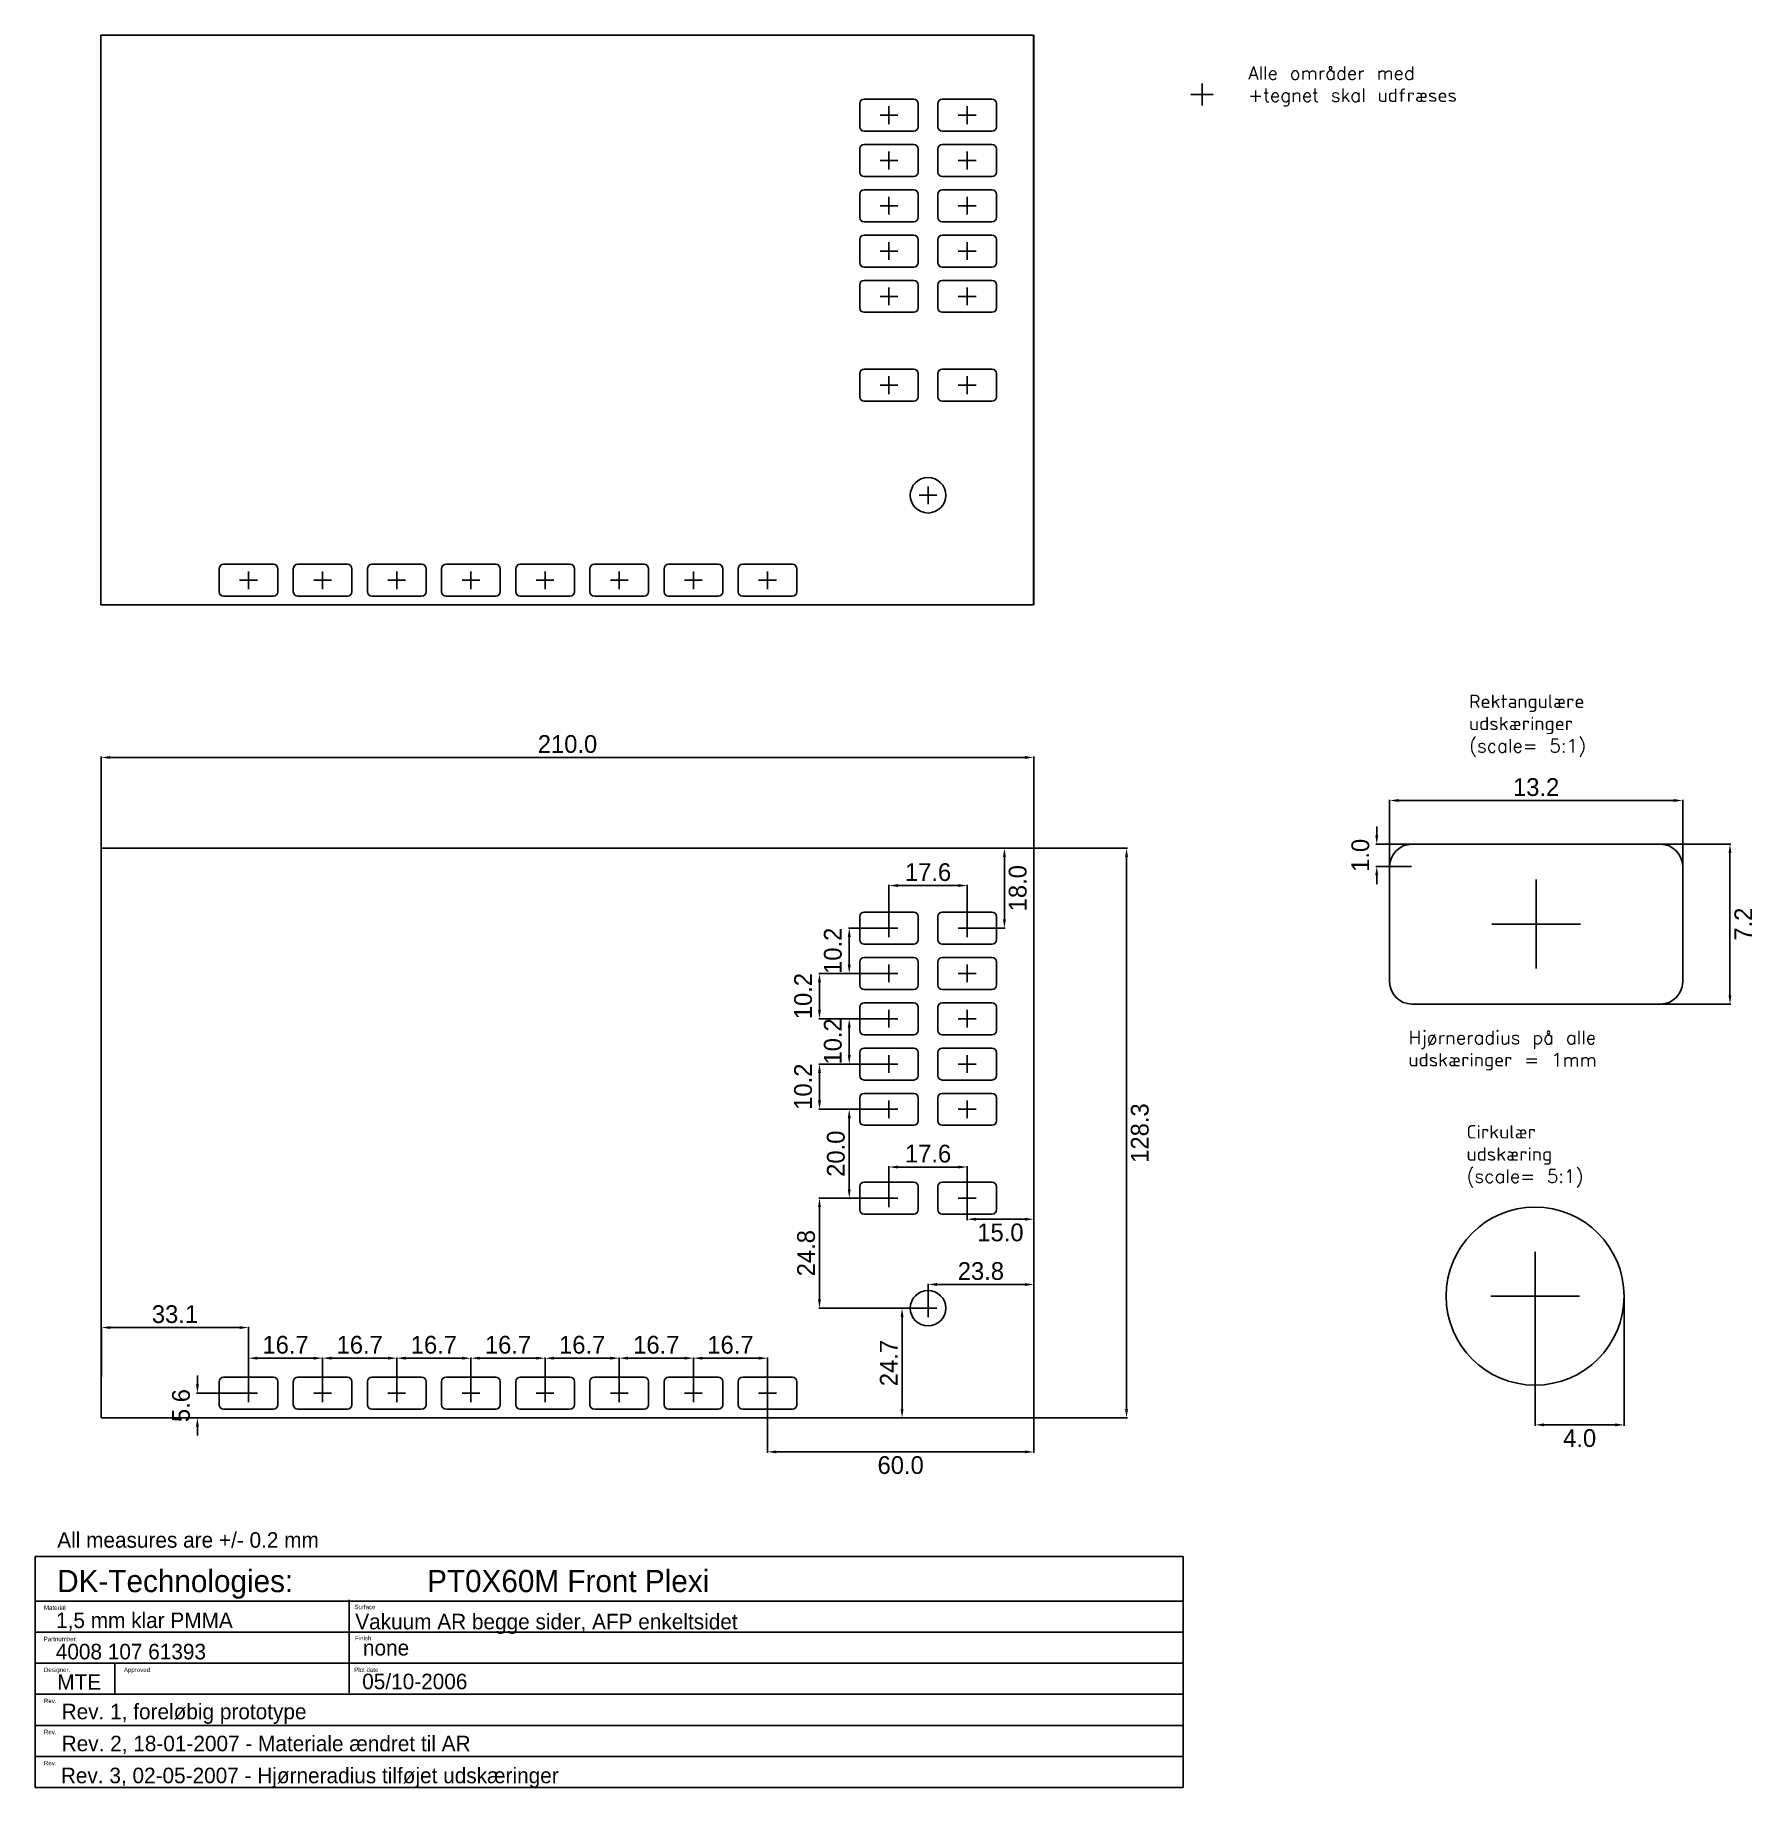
# Model space of a CAD drawing. Header units: millimetres. Extents: x 35 to 422, y -42 to 352.
import ezdxf

# ---------------------------------------------------------------- set-up
doc = ezdxf.new("R2010")
doc.units = ezdxf.units.MM
doc.header["$MEASUREMENT"] = 0
doc.layers.add('ramme', color=4, linetype='Continuous')
doc.layers.add('ramme_head', color=2, linetype='Continuous')
doc.styles.add('DK-Audio', font='ARIAL.TTF')
doc.dimstyles.new('DK-audio', dxfattribs={"dimtxt": 4, "dimasz": 2, "dimexe": 0.18, "dimexo": 0.0625, "dimgap": 1, "dimtad": 2, "dimdec": 1, "dimzin": 0, "dimdsep": 46, "dimtxsty": 'Standard', "dimcen": 5, "dimadec": 1, "dimazin": 0, "dimtfac": 1, "dimtdec": 1, "dimtofl": 0, "dimtmove": 2, "dimatfit": 3, "dimfxl": 0, "dimtolj": 1, "dimtzin": 0, "dimarcsym": 0})

# ---------------------------------------------------------------- blocks, each defined once
blk = doc.blocks.new('*D30')
at = {"layer": 'DEFPOINTS', "color": 0, "ltscale": 0.1}
for p in [(260, 169.35), (280.9, 169.35), (260, 41.05)]:
    blk.add_point(p, dxfattribs=at)
at = {"layer": 'ramme', "color": 0, "lineweight": -2, "ltscale": 0.1}
for p, q in [((260.06, 169.35), (281.08, 169.35)), ((280.9, 43.05), (280.9, 167.35)), ((260.06, 41.05), (281.08, 41.05))]:
    blk.add_line(p, q, dxfattribs=at)
at = {"layer": 'ramme', "color": 0, "ltscale": 0.1}
for points in [[(280.57, 167.35), (281.23, 167.35), (280.9, 169.35)], [(280.57, 43.05), (281.23, 43.05), (280.9, 41.05)]]:
    blk.add_solid(points, dxfattribs=at)
at = {"layer": 'ramme', "color": 0, "ltscale": 0.1, "insert": (283.9, 105.2), "char_height": 4, "attachment_point": 5, "rotation": 90}
blk.add_mtext('\\A1;128.3', dxfattribs=at)
blk = doc.blocks.new('*D31')
at = {"layer": 'DEFPOINTS', "color": 0, "ltscale": 0.1}
for p in [(50, 189.8), (50, 169.35), (260, 169.35)]:
    blk.add_point(p, dxfattribs=at)
at = {"layer": 'ramme', "color": 0, "lineweight": -2, "ltscale": 0.1}
for p, q in [((50, 169.41), (50, 189.98)), ((258, 189.8), (52, 189.8)), ((260, 169.41), (260, 189.98))]:
    blk.add_line(p, q, dxfattribs=at)
at = {"layer": 'ramme', "color": 0, "ltscale": 0.1}
for points in [[(52, 190.13), (52, 189.47), (50, 189.8)], [(258, 190.13), (258, 189.47), (260, 189.8)]]:
    blk.add_solid(points, dxfattribs=at)
at = {"layer": 'ramme', "color": 0, "ltscale": 0.1, "insert": (155, 192.8), "char_height": 4, "attachment_point": 5}
blk.add_mtext('\\A1;210.0', dxfattribs=at)
blk = doc.blocks.new('*D32')
at = {"layer": 'DEFPOINTS', "color": 0, "ltscale": 0.1}
for p in [(245, 160.95), (227.4, 151.35), (245, 151.35)]:
    blk.add_point(p, dxfattribs=at)
at = {"layer": 'ramme', "color": 0, "lineweight": -2, "ltscale": 0.1}
for p, q in [((227.4, 151.41), (227.4, 161.13)), ((229.4, 160.95), (243, 160.95)), ((245, 151.41), (245, 161.13))]:
    blk.add_line(p, q, dxfattribs=at)
at = {"layer": 'ramme', "color": 0, "ltscale": 0.1}
for points in [[(229.4, 161.28), (229.4, 160.62), (227.4, 160.95)], [(243, 161.28), (243, 160.62), (245, 160.95)]]:
    blk.add_solid(points, dxfattribs=at)
at = {"layer": 'ramme', "color": 0, "ltscale": 0.1, "insert": (236.2, 163.95), "char_height": 4, "attachment_point": 5}
blk.add_mtext('\\A1;17.6', dxfattribs=at)
blk = doc.blocks.new('*D33')
at = {"layer": 'DEFPOINTS', "color": 0, "ltscale": 0.1}
for p in [(260, 71.1), (236.2, 65.75), (260, 65.75)]:
    blk.add_point(p, dxfattribs=at)
at = {"layer": 'ramme', "color": 0, "lineweight": -2, "ltscale": 0.1}
for p, q in [((236.2, 65.81), (236.2, 71.28)), ((238.2, 71.1), (258, 71.1)), ((260, 65.81), (260, 71.28))]:
    blk.add_line(p, q, dxfattribs=at)
at = {"layer": 'ramme', "color": 0, "ltscale": 0.1}
for points in [[(238.2, 71.43), (238.2, 70.77), (236.2, 71.1)], [(258, 71.43), (258, 70.77), (260, 71.1)]]:
    blk.add_solid(points, dxfattribs=at)
at = {"layer": 'ramme', "color": 0, "ltscale": 0.1, "insert": (248.1, 74.1), "char_height": 4, "attachment_point": 5}
blk.add_mtext('\\A1;23.8', dxfattribs=at)
blk = doc.blocks.new('*D34')
at = {"layer": 'DEFPOINTS', "color": 0, "ltscale": 0.1}
for p in [(236.2, 65.75), (230.35, 41.05), (236.2, 41.05)]:
    blk.add_point(p, dxfattribs=at)
at = {"layer": 'ramme', "color": 0, "lineweight": -2, "ltscale": 0.1}
for p, q in [((236.14, 65.75), (230.17, 65.75)), ((230.35, 63.75), (230.35, 43.05)), ((236.14, 41.05), (230.17, 41.05))]:
    blk.add_line(p, q, dxfattribs=at)
at = {"layer": 'ramme', "color": 0, "ltscale": 0.1}
for points in [[(230.02, 63.75), (230.68, 63.75), (230.35, 65.75)], [(230.02, 43.05), (230.68, 43.05), (230.35, 41.05)]]:
    blk.add_solid(points, dxfattribs=at)
at = {"layer": 'ramme', "color": 0, "ltscale": 0.1, "insert": (227.35, 53.4), "char_height": 4, "attachment_point": 5, "rotation": 90}
blk.add_mtext('\\A1;24.7', dxfattribs=at)
blk = doc.blocks.new('*D35')
at = {"layer": 'DEFPOINTS', "color": 0, "ltscale": 0.1}
for p in [(245, 97.55), (227.4, 90.55), (245, 90.55)]:
    blk.add_point(p, dxfattribs=at)
at = {"layer": 'ramme', "color": 0, "lineweight": -2, "ltscale": 0.1}
for p, q in [((227.4, 90.61), (227.4, 97.73)), ((229.4, 97.55), (243, 97.55)), ((245, 90.61), (245, 97.73))]:
    blk.add_line(p, q, dxfattribs=at)
at = {"layer": 'ramme', "color": 0, "ltscale": 0.1}
for points in [[(229.4, 97.88), (229.4, 97.22), (227.4, 97.55)], [(243, 97.88), (243, 97.22), (245, 97.55)]]:
    blk.add_solid(points, dxfattribs=at)
at = {"layer": 'ramme', "color": 0, "ltscale": 0.1, "insert": (236.2, 100.55), "char_height": 4, "attachment_point": 5}
blk.add_mtext('\\A1;17.6', dxfattribs=at)
blk = doc.blocks.new('*D36')
at = {"layer": 'DEFPOINTS', "color": 0, "ltscale": 0.1}
for p in [(99.85, 54.5), (83.15, 46.6), (99.85, 46.6)]:
    blk.add_point(p, dxfattribs=at)
at = {"layer": 'ramme', "color": 0, "lineweight": -2, "ltscale": 0.1}
for p, q in [((83.15, 46.66), (83.15, 54.68)), ((85.15, 54.5), (97.85, 54.5)), ((99.85, 46.66), (99.85, 54.68))]:
    blk.add_line(p, q, dxfattribs=at)
at = {"layer": 'ramme', "color": 0, "ltscale": 0.1}
for points in [[(85.15, 54.83), (85.15, 54.17), (83.15, 54.5)], [(97.85, 54.83), (97.85, 54.17), (99.85, 54.5)]]:
    blk.add_solid(points, dxfattribs=at)
at = {"layer": 'ramme', "color": 0, "ltscale": 0.1, "insert": (91.5, 57.5), "char_height": 4, "attachment_point": 5}
blk.add_mtext('\\A1;16.7', dxfattribs=at)
blk = doc.blocks.new('*D37')
at = {"layer": 'DEFPOINTS', "color": 0, "ltscale": 0.1}
for p in [(116.55, 54.5), (99.85, 46.6), (116.55, 46.6)]:
    blk.add_point(p, dxfattribs=at)
at = {"layer": 'ramme', "color": 0, "lineweight": -2, "ltscale": 0.1}
for p, q in [((99.85, 46.66), (99.85, 54.68)), ((101.85, 54.5), (114.55, 54.5)), ((116.55, 46.66), (116.55, 54.68))]:
    blk.add_line(p, q, dxfattribs=at)
at = {"layer": 'ramme', "color": 0, "ltscale": 0.1}
for points in [[(101.85, 54.83), (101.85, 54.17), (99.85, 54.5)], [(114.55, 54.83), (114.55, 54.17), (116.55, 54.5)]]:
    blk.add_solid(points, dxfattribs=at)
at = {"layer": 'ramme', "color": 0, "ltscale": 0.1, "insert": (108.2, 57.5), "char_height": 4, "attachment_point": 5}
blk.add_mtext('\\A1;16.7', dxfattribs=at)
blk = doc.blocks.new('*D38')
at = {"layer": 'DEFPOINTS', "color": 0, "ltscale": 0.1}
for p in [(133.25, 54.5), (116.55, 46.6), (133.25, 46.6)]:
    blk.add_point(p, dxfattribs=at)
at = {"layer": 'ramme', "color": 0, "lineweight": -2, "ltscale": 0.1}
for p, q in [((116.55, 46.66), (116.55, 54.68)), ((118.55, 54.5), (131.25, 54.5)), ((133.25, 46.66), (133.25, 54.68))]:
    blk.add_line(p, q, dxfattribs=at)
at = {"layer": 'ramme', "color": 0, "ltscale": 0.1}
for points in [[(118.55, 54.83), (118.55, 54.17), (116.55, 54.5)], [(131.25, 54.83), (131.25, 54.17), (133.25, 54.5)]]:
    blk.add_solid(points, dxfattribs=at)
at = {"layer": 'ramme', "color": 0, "ltscale": 0.1, "insert": (124.9, 57.5), "char_height": 4, "attachment_point": 5}
blk.add_mtext('\\A1;16.7', dxfattribs=at)
blk = doc.blocks.new('*D39')
at = {"layer": 'DEFPOINTS', "color": 0, "ltscale": 0.1}
for p in [(149.95, 54.5), (133.25, 46.6), (149.95, 46.6)]:
    blk.add_point(p, dxfattribs=at)
at = {"layer": 'ramme', "color": 0, "lineweight": -2, "ltscale": 0.1}
for p, q in [((133.25, 46.66), (133.25, 54.68)), ((135.25, 54.5), (147.95, 54.5)), ((149.95, 46.66), (149.95, 54.68))]:
    blk.add_line(p, q, dxfattribs=at)
at = {"layer": 'ramme', "color": 0, "ltscale": 0.1}
for points in [[(135.25, 54.83), (135.25, 54.17), (133.25, 54.5)], [(147.95, 54.83), (147.95, 54.17), (149.95, 54.5)]]:
    blk.add_solid(points, dxfattribs=at)
at = {"layer": 'ramme', "color": 0, "ltscale": 0.1, "insert": (141.6, 57.5), "char_height": 4, "attachment_point": 5}
blk.add_mtext('\\A1;16.7', dxfattribs=at)
blk = doc.blocks.new('*D40')
at = {"layer": 'DEFPOINTS', "color": 0, "ltscale": 0.1}
for p in [(166.65, 54.5), (149.95, 46.6), (166.65, 46.6)]:
    blk.add_point(p, dxfattribs=at)
at = {"layer": 'ramme', "color": 0, "lineweight": -2, "ltscale": 0.1}
for p, q in [((149.95, 46.66), (149.95, 54.68)), ((151.95, 54.5), (164.65, 54.5)), ((166.65, 46.66), (166.65, 54.68))]:
    blk.add_line(p, q, dxfattribs=at)
at = {"layer": 'ramme', "color": 0, "ltscale": 0.1}
for points in [[(151.95, 54.83), (151.95, 54.17), (149.95, 54.5)], [(164.65, 54.83), (164.65, 54.17), (166.65, 54.5)]]:
    blk.add_solid(points, dxfattribs=at)
at = {"layer": 'ramme', "color": 0, "ltscale": 0.1, "insert": (158.3, 57.5), "char_height": 4, "attachment_point": 5}
blk.add_mtext('\\A1;16.7', dxfattribs=at)
blk = doc.blocks.new('*D41')
at = {"layer": 'DEFPOINTS', "color": 0, "ltscale": 0.1}
for p in [(183.35, 54.5), (166.65, 46.6), (183.35, 46.6)]:
    blk.add_point(p, dxfattribs=at)
at = {"layer": 'ramme', "color": 0, "lineweight": -2, "ltscale": 0.1}
for p, q in [((166.65, 46.66), (166.65, 54.68)), ((168.65, 54.5), (181.35, 54.5)), ((183.35, 46.66), (183.35, 54.68))]:
    blk.add_line(p, q, dxfattribs=at)
at = {"layer": 'ramme', "color": 0, "ltscale": 0.1}
for points in [[(168.65, 54.83), (168.65, 54.17), (166.65, 54.5)], [(181.35, 54.83), (181.35, 54.17), (183.35, 54.5)]]:
    blk.add_solid(points, dxfattribs=at)
at = {"layer": 'ramme', "color": 0, "ltscale": 0.1, "insert": (175, 57.5), "char_height": 4, "attachment_point": 5}
blk.add_mtext('\\A1;16.7', dxfattribs=at)
blk = doc.blocks.new('*D42')
at = {"layer": 'DEFPOINTS', "color": 0, "ltscale": 0.1}
for p in [(200.05, 54.5), (183.35, 46.6), (200.05, 46.6)]:
    blk.add_point(p, dxfattribs=at)
at = {"layer": 'ramme', "color": 0, "lineweight": -2, "ltscale": 0.1}
for p, q in [((183.35, 46.66), (183.35, 54.68)), ((185.35, 54.5), (198.05, 54.5)), ((200.05, 46.66), (200.05, 54.68))]:
    blk.add_line(p, q, dxfattribs=at)
at = {"layer": 'ramme', "color": 0, "ltscale": 0.1}
for points in [[(185.35, 54.83), (185.35, 54.17), (183.35, 54.5)], [(198.05, 54.83), (198.05, 54.17), (200.05, 54.5)]]:
    blk.add_solid(points, dxfattribs=at)
at = {"layer": 'ramme', "color": 0, "ltscale": 0.1, "insert": (191.7, 57.5), "char_height": 4, "attachment_point": 5}
blk.add_mtext('\\A1;16.7', dxfattribs=at)
blk = doc.blocks.new('*D43')
at = {"layer": 'DEFPOINTS', "color": 0, "ltscale": 0.1}
for p in [(83.15, 46.6), (71.65, 41.05), (83.15, 41.05)]:
    blk.add_point(p, dxfattribs=at)
at = {"layer": 'ramme', "color": 0, "lineweight": -2, "ltscale": 0.1}
for p, q in [((71.65, 48.6), (71.65, 50.6)), ((83.09, 46.6), (71.47, 46.6)), ((83.09, 41.05), (71.47, 41.05)), ((71.65, 39.05), (71.65, 37.05))]:
    blk.add_line(p, q, dxfattribs=at)
at = {"layer": 'ramme', "color": 0, "ltscale": 0.1}
for points in [[(71.32, 48.6), (71.98, 48.6), (71.65, 46.6)], [(71.32, 39.05), (71.98, 39.05), (71.65, 41.05)]]:
    blk.add_solid(points, dxfattribs=at)
at = {"layer": 'ramme', "color": 0, "ltscale": 0.1, "insert": (67.97, 43.83), "char_height": 4, "attachment_point": 5, "rotation": 90}
blk.add_mtext('\\A1;5.6', dxfattribs=at)
blk = doc.blocks.new('*D44')
at = {"layer": 'DEFPOINTS', "color": 0, "ltscale": 0.1}
for p in [(50.05, 61.4), (50.05, 50.2), (83.15, 50.2)]:
    blk.add_point(p, dxfattribs=at)
at = {"layer": 'ramme', "color": 0, "lineweight": -2, "ltscale": 0.1}
for p, q in [((50.05, 50.26), (50.05, 61.58)), ((81.15, 61.4), (52.05, 61.4)), ((83.15, 50.26), (83.15, 61.58))]:
    blk.add_line(p, q, dxfattribs=at)
at = {"layer": 'ramme', "color": 0, "ltscale": 0.1}
for points in [[(52.05, 61.73), (52.05, 61.07), (50.05, 61.4)], [(81.15, 61.73), (81.15, 61.07), (83.15, 61.4)]]:
    blk.add_solid(points, dxfattribs=at)
at = {"layer": 'ramme', "color": 0, "ltscale": 0.1, "insert": (66.6, 64.4), "char_height": 4, "attachment_point": 5}
blk.add_mtext('\\A1;33.1', dxfattribs=at)
blk = doc.blocks.new('*D45')
at = {"layer": 'DEFPOINTS', "color": 0, "ltscale": 0.1}
for p in [(200.05, 46.6), (260, 41.05), (260, 33.4)]:
    blk.add_point(p, dxfattribs=at)
at = {"layer": 'ramme', "color": 0, "lineweight": -2, "ltscale": 0.1}
for p, q in [((200.05, 46.54), (200.05, 33.22)), ((260, 40.99), (260, 33.22)), ((202.05, 33.4), (258, 33.4))]:
    blk.add_line(p, q, dxfattribs=at)
at = {"layer": 'ramme', "color": 0, "ltscale": 0.1}
for points in [[(202.05, 33.73), (202.05, 33.07), (200.05, 33.4)], [(258, 33.73), (258, 33.07), (260, 33.4)]]:
    blk.add_solid(points, dxfattribs=at)
at = {"layer": 'ramme', "color": 0, "ltscale": 0.1, "insert": (230.03, 30.4), "char_height": 4, "attachment_point": 5}
blk.add_mtext('\\A1;60.0', dxfattribs=at)
blk = doc.blocks.new('*D46')
at = {"layer": 'DEFPOINTS', "color": 0, "ltscale": 0.1}
for p in [(218.45, 110.55), (227.4, 110.55), (227.4, 90.55)]:
    blk.add_point(p, dxfattribs=at)
at = {"layer": 'ramme', "color": 0, "lineweight": -2, "ltscale": 0.1}
for p, q in [((227.34, 110.55), (218.27, 110.55)), ((218.45, 92.55), (218.45, 108.55)), ((227.34, 90.55), (218.27, 90.55))]:
    blk.add_line(p, q, dxfattribs=at)
at = {"layer": 'ramme', "color": 0, "ltscale": 0.1}
for points in [[(218.12, 108.55), (218.78, 108.55), (218.45, 110.55)], [(218.12, 92.55), (218.78, 92.55), (218.45, 90.55)]]:
    blk.add_solid(points, dxfattribs=at)
at = {"layer": 'ramme', "color": 0, "ltscale": 0.1, "insert": (215.45, 100.55), "char_height": 4, "attachment_point": 5, "rotation": 90}
blk.add_mtext('\\A1;20.0', dxfattribs=at)
blk = doc.blocks.new('*D47')
at = {"layer": 'DEFPOINTS', "color": 0, "ltscale": 0.1}
for p in [(211.75, 90.55), (227.4, 90.55), (236.2, 65.75)]:
    blk.add_point(p, dxfattribs=at)
at = {"layer": 'ramme', "color": 0, "lineweight": -2, "ltscale": 0.1}
for p, q in [((227.34, 90.55), (211.57, 90.55)), ((211.75, 67.75), (211.75, 88.55)), ((236.14, 65.75), (211.57, 65.75))]:
    blk.add_line(p, q, dxfattribs=at)
at = {"layer": 'ramme', "color": 0, "ltscale": 0.1}
for points in [[(211.42, 88.55), (212.08, 88.55), (211.75, 90.55)], [(211.42, 67.75), (212.08, 67.75), (211.75, 65.75)]]:
    blk.add_solid(points, dxfattribs=at)
at = {"layer": 'ramme', "color": 0, "ltscale": 0.1, "insert": (208.75, 78.15), "char_height": 4, "attachment_point": 5, "rotation": 90}
blk.add_mtext('\\A1;24.8', dxfattribs=at)
blk = doc.blocks.new('*D48')
at = {"layer": 'DEFPOINTS', "color": 0, "ltscale": 0.1}
for p in [(211.75, 120.75), (227.4, 120.75), (227.4, 110.55)]:
    blk.add_point(p, dxfattribs=at)
at = {"layer": 'ramme', "color": 0, "lineweight": -2, "ltscale": 0.1}
for p, q in [((227.34, 120.75), (211.57, 120.75)), ((211.75, 112.55), (211.75, 118.75)), ((227.34, 110.55), (211.57, 110.55))]:
    blk.add_line(p, q, dxfattribs=at)
at = {"layer": 'ramme', "color": 0, "ltscale": 0.1}
for points in [[(211.42, 118.75), (212.08, 118.75), (211.75, 120.75)], [(211.42, 112.55), (212.08, 112.55), (211.75, 110.55)]]:
    blk.add_solid(points, dxfattribs=at)
at = {"layer": 'ramme', "color": 0, "ltscale": 0.1, "insert": (208.07, 115.65), "char_height": 4, "attachment_point": 5, "rotation": 90}
blk.add_mtext('\\A1;10.2', dxfattribs=at)
blk = doc.blocks.new('*D49')
at = {"layer": 'DEFPOINTS', "color": 0, "ltscale": 0.1}
for p in [(218.45, 130.95), (227.4, 130.95), (227.4, 120.75)]:
    blk.add_point(p, dxfattribs=at)
at = {"layer": 'ramme', "color": 0, "lineweight": -2, "ltscale": 0.1}
for p, q in [((227.34, 130.95), (218.27, 130.95)), ((218.45, 122.75), (218.45, 128.95)), ((227.34, 120.75), (218.27, 120.75))]:
    blk.add_line(p, q, dxfattribs=at)
at = {"layer": 'ramme', "color": 0, "ltscale": 0.1}
for points in [[(218.12, 128.95), (218.78, 128.95), (218.45, 130.95)], [(218.12, 122.75), (218.78, 122.75), (218.45, 120.75)]]:
    blk.add_solid(points, dxfattribs=at)
at = {"layer": 'ramme', "color": 0, "ltscale": 0.1, "insert": (214.77, 125.85), "char_height": 4, "attachment_point": 5, "rotation": 90}
blk.add_mtext('\\A1;10.2', dxfattribs=at)
blk = doc.blocks.new('*D50')
at = {"layer": 'DEFPOINTS', "color": 0, "ltscale": 0.1}
for p in [(211.75, 141.15), (227.4, 141.15), (227.4, 130.95)]:
    blk.add_point(p, dxfattribs=at)
at = {"layer": 'ramme', "color": 0, "lineweight": -2, "ltscale": 0.1}
for p, q in [((227.34, 141.15), (211.57, 141.15)), ((211.75, 132.95), (211.75, 139.15)), ((227.34, 130.95), (211.57, 130.95))]:
    blk.add_line(p, q, dxfattribs=at)
at = {"layer": 'ramme', "color": 0, "ltscale": 0.1}
for points in [[(211.42, 139.15), (212.08, 139.15), (211.75, 141.15)], [(211.42, 132.95), (212.08, 132.95), (211.75, 130.95)]]:
    blk.add_solid(points, dxfattribs=at)
at = {"layer": 'ramme', "color": 0, "ltscale": 0.1, "insert": (208.07, 136.05), "char_height": 4, "attachment_point": 5, "rotation": 90}
blk.add_mtext('\\A1;10.2', dxfattribs=at)
blk = doc.blocks.new('*D51')
at = {"layer": 'DEFPOINTS', "color": 0, "ltscale": 0.1}
for p in [(218.45, 151.35), (227.4, 151.35), (227.4, 141.15)]:
    blk.add_point(p, dxfattribs=at)
at = {"layer": 'ramme', "color": 0, "lineweight": -2, "ltscale": 0.1}
for p, q in [((227.34, 151.35), (218.27, 151.35)), ((218.45, 143.15), (218.45, 149.35)), ((227.34, 141.15), (218.27, 141.15))]:
    blk.add_line(p, q, dxfattribs=at)
at = {"layer": 'ramme', "color": 0, "ltscale": 0.1}
for points in [[(218.12, 149.35), (218.78, 149.35), (218.45, 151.35)], [(218.12, 143.15), (218.78, 143.15), (218.45, 141.15)]]:
    blk.add_solid(points, dxfattribs=at)
at = {"layer": 'ramme', "color": 0, "ltscale": 0.1, "insert": (214.77, 146.25), "char_height": 4, "attachment_point": 5, "rotation": 90}
blk.add_mtext('\\A1;10.2', dxfattribs=at)
blk = doc.blocks.new('*D52')
at = {"layer": 'DEFPOINTS', "color": 0, "ltscale": 0.1}
for p in [(245, 169.35), (253.4, 169.35), (245, 151.35)]:
    blk.add_point(p, dxfattribs=at)
at = {"layer": 'ramme', "color": 0, "lineweight": -2, "ltscale": 0.1}
for p, q in [((245.06, 169.35), (253.58, 169.35)), ((253.4, 153.35), (253.4, 167.35)), ((245.06, 151.35), (253.58, 151.35))]:
    blk.add_line(p, q, dxfattribs=at)
at = {"layer": 'ramme', "color": 0, "ltscale": 0.1}
for points in [[(253.07, 167.35), (253.73, 167.35), (253.4, 169.35)], [(253.07, 153.35), (253.73, 153.35), (253.4, 151.35)]]:
    blk.add_solid(points, dxfattribs=at)
at = {"layer": 'ramme', "color": 0, "ltscale": 0.1, "insert": (256.4, 160.35), "char_height": 4, "attachment_point": 5, "rotation": 90}
blk.add_mtext('\\A1;18.0', dxfattribs=at)
blk = doc.blocks.new('*D53')
at = {"layer": 'DEFPOINTS', "color": 0, "ltscale": 0.1}
for p in [(245, 90.55), (260, 90.55), (260, 85.8)]:
    blk.add_point(p, dxfattribs=at)
at = {"layer": 'ramme', "color": 0, "lineweight": -2, "ltscale": 0.1}
for p, q in [((245, 90.49), (245, 85.62)), ((260, 90.49), (260, 85.62)), ((247, 85.8), (258, 85.8))]:
    blk.add_line(p, q, dxfattribs=at)
at = {"layer": 'ramme', "color": 0, "ltscale": 0.1}
for points in [[(247, 86.13), (247, 85.47), (245, 85.8)], [(258, 86.13), (258, 85.47), (260, 85.8)]]:
    blk.add_solid(points, dxfattribs=at)
at = {"layer": 'ramme', "color": 0, "ltscale": 0.1, "insert": (252.5, 82.8), "char_height": 4, "attachment_point": 5}
blk.add_mtext('\\A1;15.0', dxfattribs=at)
blk = doc.blocks.new('*D54')
at = {"layer": 'DEFPOINTS', "color": 0, "ltscale": 0.1}
for p in [(406.15, 180.1), (340.15, 165.25), (406.15, 165.25)]:
    blk.add_point(p, dxfattribs=at)
at = {"layer": 'ramme', "color": 0, "lineweight": -2, "ltscale": 0.1}
for p, q in [((340.15, 165.31), (340.15, 180.28)), ((342.15, 180.1), (404.15, 180.1)), ((406.15, 165.31), (406.15, 180.28))]:
    blk.add_line(p, q, dxfattribs=at)
at = {"layer": 'ramme', "color": 0, "ltscale": 0.1}
for points in [[(342.15, 180.43), (342.15, 179.77), (340.15, 180.1)], [(404.15, 180.43), (404.15, 179.77), (406.15, 180.1)]]:
    blk.add_solid(points, dxfattribs=at)
at = {"layer": 'ramme', "color": 0, "ltscale": 0.1, "insert": (373.15, 183.1), "char_height": 4, "attachment_point": 5}
blk.add_mtext('\\A1;13.2', dxfattribs=at)
blk = doc.blocks.new('*D55')
at = {"layer": 'DEFPOINTS', "color": 0, "ltscale": 0.1}
for p in [(401.15, 170.25), (401.15, 134.25), (416.8, 134.25)]:
    blk.add_point(p, dxfattribs=at)
at = {"layer": 'ramme', "color": 0, "lineweight": -2, "ltscale": 0.1}
for p, q in [((401.21, 170.25), (416.98, 170.25)), ((416.8, 168.25), (416.8, 136.25)), ((401.21, 134.25), (416.98, 134.25))]:
    blk.add_line(p, q, dxfattribs=at)
at = {"layer": 'ramme', "color": 0, "ltscale": 0.1}
for points in [[(416.47, 168.25), (417.13, 168.25), (416.8, 170.25)], [(416.47, 136.25), (417.13, 136.25), (416.8, 134.25)]]:
    blk.add_solid(points, dxfattribs=at)
at = {"layer": 'ramme', "color": 0, "ltscale": 0.1, "insert": (419.8, 152.25), "char_height": 4, "attachment_point": 5, "rotation": 90}
blk.add_mtext('\\A1;7.2', dxfattribs=at)
blk = doc.blocks.new('*D56')
at = {"layer": 'DEFPOINTS', "color": 0, "ltscale": 0.1}
for p in [(372.95, 68.48), (392.95, 68.48), (392.95, 39.48)]:
    blk.add_point(p, dxfattribs=at)
at = {"layer": 'ramme', "color": 0, "lineweight": -2, "ltscale": 0.1}
for p, q in [((372.95, 68.42), (372.95, 39.3)), ((392.95, 68.42), (392.95, 39.3)), ((374.95, 39.48), (390.95, 39.48))]:
    blk.add_line(p, q, dxfattribs=at)
at = {"layer": 'ramme', "color": 0, "ltscale": 0.1}
for points in [[(374.95, 39.82), (374.95, 39.15), (372.95, 39.48)], [(390.95, 39.82), (390.95, 39.15), (392.95, 39.48)]]:
    blk.add_solid(points, dxfattribs=at)
at = {"layer": 'ramme', "color": 0, "ltscale": 0.1, "insert": (382.95, 36.48), "char_height": 4, "attachment_point": 5}
blk.add_mtext('\\A1;4.0', dxfattribs=at)
blk = doc.blocks.new('*D81')
at = {"layer": 'DEFPOINTS', "color": 0, "ltscale": 0.1}
for p in [(345.15, 170.25), (337.25, 165.25), (345.15, 165.25)]:
    blk.add_point(p, dxfattribs=at)
at = {"layer": 'ramme', "color": 0, "lineweight": -2, "ltscale": 0.1}
for p, q in [((337.25, 172.25), (337.25, 174.25)), ((345.09, 170.25), (337.07, 170.25)), ((345.09, 165.25), (337.07, 165.25)), ((337.25, 163.25), (337.25, 161.25))]:
    blk.add_line(p, q, dxfattribs=at)
at = {"layer": 'ramme', "color": 0, "ltscale": 0.1}
for points in [[(336.92, 172.25), (337.58, 172.25), (337.25, 170.25)], [(336.92, 163.25), (337.58, 163.25), (337.25, 165.25)]]:
    blk.add_solid(points, dxfattribs=at)
at = {"layer": 'ramme', "color": 0, "ltscale": 0.1, "insert": (333.57, 167.75), "char_height": 4, "attachment_point": 5, "rotation": 90}
blk.add_mtext('\\A1;1.0', dxfattribs=at)

msp = doc.modelspace()

# ---------------------------------------------------------------- linework, layer by layer
at = {"layer": 'ramme', "color": 0, "ltscale": 0.1}
for p, q in [((259.92, 352.5), (49.92, 352.5)), ((49.92, 352.5), (49.92, 224.2)), ((259.92, 352.5), (259.92, 224.2)), ((260, 352.45), (260, 224.15)), ((220.8, 331.85), (220.8, 337.05)), ((233, 338.05), (221.8, 338.05)), ((227.4, 332.45), (227.4, 336.45)), ((234, 331.85), (234, 337.05)), ((238.4, 331.85), (238.4, 337.05)), ((250.6, 338.05), (239.4, 338.05)), ((245, 332.45), (245, 336.45)), ((251.6, 331.85), (251.6, 337.05)), ((229.4, 334.45), (225.4, 334.45)), ((247, 334.45), (243, 334.45)), ((233, 330.85), (221.8, 330.85)), ((233, 327.85), (221.8, 327.85)), ((250.6, 330.85), (239.4, 330.85)), ((250.6, 327.85), (239.4, 327.85)), ((220.8, 321.65), (220.8, 326.85)), ((229.4, 324.25), (225.4, 324.25)), ((227.4, 322.25), (227.4, 326.25)), ((234, 321.65), (234, 326.85)), ((238.4, 321.65), (238.4, 326.85)), ((247, 324.25), (243, 324.25)), ((245, 322.25), (245, 326.25)), ((251.6, 321.65), (251.6, 326.85)), ((233, 320.65), (221.8, 320.65)), ((250.6, 320.65), (239.4, 320.65)), ((220.8, 311.45), (220.8, 316.65)), ((233, 317.65), (221.8, 317.65)), ((227.4, 312.05), (227.4, 316.05)), ((234, 311.45), (234, 316.65)), ((238.4, 311.45), (238.4, 316.65)), ((250.6, 317.65), (239.4, 317.65)), ((245, 312.05), (245, 316.05)), ((251.6, 311.45), (251.6, 316.65)), ((229.4, 314.05), (225.4, 314.05)), ((247, 314.05), (243, 314.05)), ((233, 310.45), (221.8, 310.45)), ((250.6, 310.45), (239.4, 310.45)), ((220.8, 301.25), (220.8, 306.45)), ((233, 307.45), (221.8, 307.45)), ((227.4, 301.85), (227.4, 305.85)), ((234, 301.25), (234, 306.45)), ((238.4, 301.25), (238.4, 306.45)), ((250.6, 307.45), (239.4, 307.45)), ((245, 301.85), (245, 305.85)), ((251.6, 301.25), (251.6, 306.45)), ((233, 300.25), (221.8, 300.25)), ((229.4, 303.85), (225.4, 303.85)), ((250.6, 300.25), (239.4, 300.25)), ((247, 303.85), (243, 303.85)), ((220.8, 291.05), (220.8, 296.25)), ((233, 297.25), (221.8, 297.25)), ((234, 291.05), (234, 296.25)), ((238.4, 291.05), (238.4, 296.25)), ((250.6, 297.25), (239.4, 297.25)), ((251.6, 291.05), (251.6, 296.25)), ((229.4, 293.65), (225.4, 293.65)), ((227.4, 291.65), (227.4, 295.65)), ((247, 293.65), (243, 293.65)), ((245, 291.65), (245, 295.65)), ((233, 290.05), (221.8, 290.05)), ((250.6, 290.05), (239.4, 290.05)), ((233, 277.25), (221.8, 277.25)), ((250.6, 277.25), (239.4, 277.25)), ((220.8, 271.05), (220.8, 276.25)), ((229.4, 273.65), (225.4, 273.65)), ((227.4, 271.65), (227.4, 275.65)), ((234, 271.05), (234, 276.25)), ((238.4, 271.05), (238.4, 276.25)), ((247, 273.65), (243, 273.65)), ((245, 271.65), (245, 275.65)), ((251.6, 271.05), (251.6, 276.25)), ((233, 270.05), (221.8, 270.05)), ((250.6, 270.05), (239.4, 270.05)), ((238.2, 248.85), (234.2, 248.85)), ((236.2, 250.85), (236.2, 246.85)), ((77.55, 233.3), (88.75, 233.3)), ((94.25, 233.3), (105.45, 233.3)), ((110.95, 233.3), (122.15, 233.3)), ((127.65, 233.3), (138.85, 233.3)), ((144.35, 233.3), (155.55, 233.3)), ((161.05, 233.3), (172.25, 233.3)), ((177.75, 233.3), (188.95, 233.3)), ((194.45, 233.3), (205.65, 233.3)), ((76.55, 232.3), (76.55, 227.1)), ((81.15, 229.7), (85.15, 229.7)), ((83.15, 231.7), (83.15, 227.7)), ((89.75, 232.3), (89.75, 227.1)), ((93.25, 232.3), (93.25, 227.1)), ((97.85, 229.7), (101.85, 229.7)), ((99.85, 231.7), (99.85, 227.7)), ((106.45, 232.3), (106.45, 227.1)), ((109.95, 232.3), (109.95, 227.1)), ((114.55, 229.7), (118.55, 229.7)), ((116.55, 231.7), (116.55, 227.7)), ((123.15, 232.3), (123.15, 227.1)), ((126.65, 232.3), (126.65, 227.1)), ((131.25, 229.7), (135.25, 229.7)), ((133.25, 231.7), (133.25, 227.7)), ((139.85, 232.3), (139.85, 227.1)), ((143.35, 232.3), (143.35, 227.1)), ((143.35, 232.3), (143.35, 227.1)), ((147.95, 229.7), (151.95, 229.7)), ((149.95, 231.7), (149.95, 227.7)), ((156.55, 232.3), (156.55, 227.1)), ((160.05, 232.3), (160.05, 227.1)), ((164.65, 229.7), (168.65, 229.7)), ((166.65, 231.7), (166.65, 227.7)), ((173.25, 232.3), (173.25, 227.1)), ((176.75, 232.3), (176.75, 227.1)), ((181.35, 229.7), (185.35, 229.7)), ((183.35, 231.7), (183.35, 227.7)), ((189.95, 232.3), (189.95, 227.1)), ((193.45, 232.3), (193.45, 227.1)), ((198.05, 229.7), (202.05, 229.7)), ((200.05, 231.7), (200.05, 227.7)), ((206.65, 232.3), (206.65, 227.1)), ((77.55, 226.1), (88.75, 226.1)), ((94.25, 226.1), (105.45, 226.1)), ((110.95, 226.1), (122.15, 226.1)), ((127.65, 226.1), (138.85, 226.1)), ((144.35, 226.1), (155.55, 226.1)), ((161.05, 226.1), (172.25, 226.1)), ((177.75, 226.1), (188.95, 226.1)), ((194.45, 226.1), (205.65, 226.1)), ((259.92, 224.2), (49.92, 224.2)), ((401.15, 170.25), (345.15, 170.25)), ((260, 169.35), (50, 169.35)), ((50, 169.35), (50, 41.05)), ((260, 169.35), (260, 41.05)), ((340.15, 139.25), (340.15, 165.25)), ((373.15, 142.28), (373.15, 162.28)), ((406.15, 139.25), (406.15, 165.25)), ((233, 154.95), (221.8, 154.95)), ((250.6, 154.95), (239.4, 154.95)), ((220.8, 148.75), (220.8, 153.95)), ((229.4, 151.35), (225.4, 151.35)), ((227.4, 149.35), (227.4, 153.35)), ((234, 148.75), (234, 153.95)), ((238.4, 148.75), (238.4, 153.95)), ((247, 151.35), (243, 151.35)), ((245, 149.35), (245, 153.35)), ((251.6, 148.75), (251.6, 153.95)), ((383.15, 152.28), (363.15, 152.28)), ((233, 147.75), (221.8, 147.75)), ((250.6, 147.75), (239.4, 147.75)), ((220.8, 138.55), (220.8, 143.75)), ((233, 144.75), (221.8, 144.75)), ((227.4, 139.15), (227.4, 143.15)), ((234, 138.55), (234, 143.75)), ((238.4, 138.55), (238.4, 143.75)), ((250.6, 144.75), (239.4, 144.75)), ((245, 139.15), (245, 143.15)), ((251.6, 138.55), (251.6, 143.75)), ((229.4, 141.15), (225.4, 141.15)), ((247, 141.15), (243, 141.15)), ((233, 137.55), (221.8, 137.55)), ((233, 134.55), (221.8, 134.55)), ((250.6, 137.55), (239.4, 137.55)), ((250.6, 134.55), (239.4, 134.55)), ((401.15, 134.25), (345.15, 134.25)), ((220.8, 128.35), (220.8, 133.55)), ((229.4, 130.95), (225.4, 130.95)), ((227.4, 128.95), (227.4, 132.95)), ((234, 128.35), (234, 133.55)), ((238.4, 128.35), (238.4, 133.55)), ((247, 130.95), (243, 130.95)), ((245, 128.95), (245, 132.95)), ((251.6, 128.35), (251.6, 133.55)), ((233, 127.35), (221.8, 127.35)), ((250.6, 127.35), (239.4, 127.35)), ((220.8, 118.15), (220.8, 123.35)), ((233, 124.35), (221.8, 124.35)), ((227.4, 118.75), (227.4, 122.75)), ((234, 118.15), (234, 123.35)), ((238.4, 118.15), (238.4, 123.35)), ((250.6, 124.35), (239.4, 124.35)), ((245, 118.75), (245, 122.75)), ((251.6, 118.15), (251.6, 123.35)), ((229.4, 120.75), (225.4, 120.75)), ((247, 120.75), (243, 120.75)), ((233, 117.15), (221.8, 117.15)), ((250.6, 117.15), (239.4, 117.15)), ((220.8, 107.95), (220.8, 113.15)), ((233, 114.15), (221.8, 114.15)), ((229.4, 110.55), (225.4, 110.55)), ((227.4, 108.55), (227.4, 112.55)), ((234, 107.95), (234, 113.15)), ((238.4, 107.95), (238.4, 113.15)), ((250.6, 114.15), (239.4, 114.15)), ((247, 110.55), (243, 110.55)), ((245, 108.55), (245, 112.55)), ((251.6, 107.95), (251.6, 113.15)), ((233, 106.95), (221.8, 106.95)), ((250.6, 106.95), (239.4, 106.95)), ((220.8, 87.95), (220.8, 93.15)), ((233, 94.15), (221.8, 94.15)), ((227.4, 88.55), (227.4, 92.55)), ((234, 87.95), (234, 93.15)), ((238.4, 87.95), (238.4, 93.15)), ((250.6, 94.15), (239.4, 94.15)), ((245, 88.55), (245, 92.55)), ((251.6, 87.95), (251.6, 93.15)), ((233, 86.95), (221.8, 86.95)), ((229.4, 90.55), (225.4, 90.55)), ((250.6, 86.95), (239.4, 86.95)), ((247, 90.55), (243, 90.55)), ((372.95, 78.48), (372.95, 58.48)), ((236.2, 67.75), (236.2, 63.75)), ((382.95, 68.48), (362.95, 68.48)), ((238.2, 65.75), (234.2, 65.75)), ((76.55, 49.2), (76.55, 44)), ((77.55, 50.2), (88.75, 50.2)), ((83.15, 48.6), (83.15, 44.6)), ((89.75, 49.2), (89.75, 44)), ((93.25, 49.2), (93.25, 44)), ((94.25, 50.2), (105.45, 50.2)), ((99.85, 48.6), (99.85, 44.6)), ((106.45, 49.2), (106.45, 44)), ((109.95, 49.2), (109.95, 44)), ((110.95, 50.2), (122.15, 50.2)), ((116.55, 48.6), (116.55, 44.6)), ((123.15, 49.2), (123.15, 44)), ((126.65, 49.2), (126.65, 44)), ((127.65, 50.2), (138.85, 50.2)), ((133.25, 48.6), (133.25, 44.6)), ((139.85, 49.2), (139.85, 44)), ((143.35, 49.2), (143.35, 44)), ((143.35, 49.2), (143.35, 44)), ((144.35, 50.2), (155.55, 50.2)), ((149.95, 48.6), (149.95, 44.6)), ((156.55, 49.2), (156.55, 44)), ((160.05, 49.2), (160.05, 44)), ((161.05, 50.2), (172.25, 50.2)), ((166.65, 48.6), (166.65, 44.6)), ((173.25, 49.2), (173.25, 44)), ((176.75, 49.2), (176.75, 44)), ((177.75, 50.2), (188.95, 50.2)), ((183.35, 48.6), (183.35, 44.6)), ((189.95, 49.2), (189.95, 44)), ((193.45, 49.2), (193.45, 44)), ((194.45, 50.2), (205.65, 50.2)), ((200.05, 48.6), (200.05, 44.6)), ((206.65, 49.2), (206.65, 44)), ((81.15, 46.6), (85.15, 46.6)), ((97.85, 46.6), (101.85, 46.6)), ((114.55, 46.6), (118.55, 46.6)), ((131.25, 46.6), (135.25, 46.6)), ((147.95, 46.6), (151.95, 46.6)), ((164.65, 46.6), (168.65, 46.6)), ((181.35, 46.6), (185.35, 46.6)), ((198.05, 46.6), (202.05, 46.6)), ((260, 41.05), (50, 41.05)), ((77.55, 43), (88.75, 43)), ((94.25, 43), (105.45, 43)), ((110.95, 43), (122.15, 43)), ((127.65, 43), (138.85, 43)), ((144.35, 43), (155.55, 43)), ((161.05, 43), (172.25, 43)), ((177.75, 43), (188.95, 43)), ((194.45, 43), (205.65, 43))]:
    msp.add_line(p, q, dxfattribs=at)
at = {"layer": 'ramme', "color": 5, "ltscale": 0.1}
for p, q in [((297.9, 341.6), (297.9, 336.6)), ((295.4, 339.1), (300.4, 339.1)), ((300.4, 339.1), (295.4, 339.1))]:
    msp.add_line(p, q, dxfattribs=at)
at = {"layer": 'ramme', "color": 0, "ltscale": 0.1}
for centre, radius in [((236.2, 248.85), 4), ((372.9, 68.48), 20.05), ((236.2, 65.75), 4)]:
    msp.add_circle(centre, radius, dxfattribs=at)
for centre, radius, start, end in [((221.8, 337.05), 1, 90, 180), ((233, 337.05), 1, 0, 90), ((239.4, 337.05), 1, 90, 180), ((250.6, 337.05), 1, 0, 90), ((221.8, 331.85), 1, 180, 270), ((233, 331.85), 1, 270, 0), ((239.4, 331.85), 1, 180, 270), ((250.6, 331.85), 1, 270, 0), ((221.8, 326.85), 1, 90, 180), ((233, 326.85), 1, 0, 90), ((239.4, 326.85), 1, 90, 180), ((250.6, 326.85), 1, 0, 90), ((221.8, 321.65), 1, 180, 270), ((233, 321.65), 1, 270, 0), ((239.4, 321.65), 1, 180, 270), ((250.6, 321.65), 1, 270, 0), ((221.8, 316.65), 1, 90, 180), ((233, 316.65), 1, 0, 90), ((239.4, 316.65), 1, 90, 180), ((250.6, 316.65), 1, 0, 90), ((221.8, 311.45), 1, 180, 270), ((233, 311.45), 1, 270, 0), ((239.4, 311.45), 1, 180, 270), ((250.6, 311.45), 1, 270, 0), ((221.8, 306.45), 1, 90, 180), ((233, 306.45), 1, 0, 90), ((239.4, 306.45), 1, 90, 180), ((250.6, 306.45), 1, 0, 90), ((221.8, 301.25), 1, 180, 270), ((233, 301.25), 1, 270, 0), ((239.4, 301.25), 1, 180, 270), ((250.6, 301.25), 1, 270, 0), ((221.8, 296.25), 1, 90, 180), ((233, 296.25), 1, 0, 90), ((239.4, 296.25), 1, 90, 180), ((250.6, 296.25), 1, 0, 90), ((221.8, 291.05), 1, 180, 270), ((233, 291.05), 1, 270, 0), ((239.4, 291.05), 1, 180, 270), ((250.6, 291.05), 1, 270, 0), ((221.8, 276.25), 1, 90, 180), ((233, 276.25), 1, 0, 90), ((239.4, 276.25), 1, 90, 180), ((250.6, 276.25), 1, 0, 90), ((221.8, 271.05), 1, 180, 270), ((233, 271.05), 1, 270, 0), ((239.4, 271.05), 1, 180, 270), ((250.6, 271.05), 1, 270, 0), ((77.55, 232.3), 1, 90, 180), ((88.75, 232.3), 1, 0, 90), ((94.25, 232.3), 1, 90, 180), ((105.45, 232.3), 1, 0, 90), ((110.95, 232.3), 1, 90, 180), ((122.15, 232.3), 1, 0, 90), ((127.65, 232.3), 1, 90, 180), ((138.85, 232.3), 1, 0, 90), ((144.35, 232.3), 1, 90, 180), ((155.55, 232.3), 1, 0, 90), ((161.05, 232.3), 1, 90, 180), ((172.25, 232.3), 1, 0, 90), ((177.75, 232.3), 1, 90, 180), ((188.95, 232.3), 1, 360, 90), ((194.45, 232.3), 1, 90, 180), ((205.65, 232.3), 1, 0, 90), ((77.55, 227.1), 1, 180, 270), ((88.75, 227.1), 1, 270, 0), ((94.25, 227.1), 1, 180, 270), ((105.45, 227.1), 1, 270, 0), ((110.95, 227.1), 1, 180, 270), ((122.15, 227.1), 1, 270, 0), ((127.65, 227.1), 1, 180, 270), ((138.85, 227.1), 1, 270, 0), ((144.35, 227.1), 1, 180, 270), ((155.55, 227.1), 1, 270, 0), ((161.05, 227.1), 1, 180, 270), ((172.25, 227.1), 1, 270, 0), ((177.75, 227.1), 1, 180, 270), ((188.95, 227.1), 1, 270, 0), ((194.45, 227.1), 1, 180, 270), ((205.65, 227.1), 1, 270, 0), ((345.15, 165.25), 5, 90, 180), ((401.15, 165.25), 5, 0, 90), ((221.8, 153.95), 1, 90, 180), ((233, 153.95), 1, 0, 90), ((239.4, 153.95), 1, 90, 180), ((250.6, 153.95), 1, 0, 90), ((221.8, 148.75), 1, 180, 270), ((233, 148.75), 1, 270, 0), ((239.4, 148.75), 1, 180, 270), ((250.6, 148.75), 1, 270, 0), ((221.8, 143.75), 1, 90, 180), ((233, 143.75), 1, 0, 90), ((239.4, 143.75), 1, 90, 180), ((250.6, 143.75), 1, 0, 90), ((221.8, 138.55), 1, 180, 270), ((233, 138.55), 1, 270, 0), ((239.4, 138.55), 1, 180, 270), ((250.6, 138.55), 1, 270, 0), ((345.15, 139.25), 5, 180, 270), ((401.15, 139.25), 5, 270, 0), ((221.8, 133.55), 1, 90, 180), ((233, 133.55), 1, 0, 90), ((239.4, 133.55), 1, 90, 180), ((250.6, 133.55), 1, 0, 90), ((221.8, 128.35), 1, 180, 270), ((233, 128.35), 1, 270, 0), ((239.4, 128.35), 1, 180, 270), ((250.6, 128.35), 1, 270, 0), ((221.8, 123.35), 1, 90, 180), ((233, 123.35), 1, 0, 90), ((239.4, 123.35), 1, 90, 180), ((250.6, 123.35), 1, 0, 90), ((221.8, 118.15), 1, 180, 270), ((233, 118.15), 1, 270, 0), ((239.4, 118.15), 1, 180, 270), ((250.6, 118.15), 1, 270, 0), ((221.8, 113.15), 1, 90, 180), ((233, 113.15), 1, 0, 90), ((239.4, 113.15), 1, 90, 180), ((250.6, 113.15), 1, 0, 90), ((221.8, 107.95), 1, 180, 270), ((233, 107.95), 1, 270, 0), ((239.4, 107.95), 1, 180, 270), ((250.6, 107.95), 1, 270, 0), ((221.8, 93.15), 1, 90, 180), ((233, 93.15), 1, 0, 90), ((239.4, 93.15), 1, 90, 180), ((250.6, 93.15), 1, 0, 90), ((221.8, 87.95), 1, 180, 270), ((233, 87.95), 1, 270, 0), ((239.4, 87.95), 1, 180, 270), ((250.6, 87.95), 1, 270, 0), ((77.55, 49.2), 1, 90, 180), ((88.75, 49.2), 1, 0, 90), ((94.25, 49.2), 1, 90, 180), ((105.45, 49.2), 1, 0, 90), ((110.95, 49.2), 1, 90, 180), ((122.15, 49.2), 1, 0, 90), ((127.65, 49.2), 1, 90, 180), ((138.85, 49.2), 1, 0, 90), ((144.35, 49.2), 1, 90, 180), ((155.55, 49.2), 1, 0, 90), ((161.05, 49.2), 1, 90, 180), ((172.25, 49.2), 1, 0, 90), ((177.75, 49.2), 1, 90, 180), ((188.95, 49.2), 1, 360, 90), ((194.45, 49.2), 1, 90, 180), ((205.65, 49.2), 1, 0, 90), ((77.55, 44), 1, 180, 270), ((88.75, 44), 1, 270, 0), ((94.25, 44), 1, 180, 270), ((105.45, 44), 1, 270, 0), ((110.95, 44), 1, 180, 270), ((122.15, 44), 1, 270, 0), ((127.65, 44), 1, 180, 270), ((138.85, 44), 1, 270, 0), ((144.35, 44), 1, 180, 270), ((155.55, 44), 1, 270, 0), ((161.05, 44), 1, 180, 270), ((172.25, 44), 1, 270, 0), ((177.75, 44), 1, 180, 270), ((188.95, 44), 1, 270, 0), ((194.45, 44), 1, 180, 270), ((205.65, 44), 1, 270, 0)]:
    msp.add_arc(centre, radius, start, end, dxfattribs=at)
at = {"layer": 'ramme_head', "color": 0}
for p, q in [((35.08, -42.19), (35.08, 9.81)), ((35.08, 9.81), (293.66, 9.81)), ((293.65, 9.8), (293.65, -42.2)), ((105.85, 0.1), (105.85, -6.9)), ((35.08, -0.19), (293.66, -0.19)), ((35.08, -7.19), (293.66, -7.19)), ((105.85, -6.9), (105.85, -13.9)), ((35.08, -14.19), (293.66, -14.19)), ((53.08, -14.19), (53.08, -21.19)), ((105.85, -13.9), (105.85, -20.9)), ((35.08, -21.19), (293.66, -21.19)), ((35.08, -28.19), (293.66, -28.19)), ((35.08, -35.19), (293.66, -35.19)), ((293.66, -42.19), (35.08, -42.19))]:
    msp.add_line(p, q, dxfattribs=at)

# ---------------------------------------------------------------- texts
at = {"layer": 'ramme', "color": 5, "ltscale": 0.1, "char_height": 3, "attachment_point": 1, "style": 'DK-Audio'}
for s, insert, width in [('{\\Ftxt.shx;Alle områder med +tegnet skal udfræses}', (308.3, 345.45), 55.05), ('{\\Ftxt.shx;Rektangulære udskæringer\\P(scale= 5:1)}', (358.04, 203.95), 37.1508), ('{\\Ftxt.shx;Hjørneradius på alle udskæringer = 1mm }', (344.39, 128.21), 57.7), ('{\\Ftxt.shx;Cirkulær\\Pudskæring\\P(scale= 5:1)}', (357.47, 106.98), 37.1508)]:
    msp.add_mtext(s, dxfattribs=dict(at, insert=insert, width=width))
at = {"layer": 'ramme_head', "color": 0}
for s, height, p in [('All measures are +/- 0.2 mm', 3.5, (40.08, 11.81)), ('DK-Technologies:', 5, (40.08, 1.81)), ('PT0X60M Front Plexi', 5, (123.38, 1.81)), ('Material', 1, (37.08, -2.19)), ('1,5 mm klar PMMA', 3.5, (39.82, -6.28)), ('Surface', 1, (106.99, -2.04)), ('Vakuum AR begge sider, AFP enkeltsidet', 3.5, (107.2, -6.57)), ('Partnumber.', 1, (37.02, -9.25)), ('4008 107 61393', 3.5, (39.75, -13.33)), ('Finish', 1, (107.15, -9.04)), ('none', 3.5, (108.93, -12.47)), ('Designer.', 1, (37.08, -16.19)), ('Approved', 1, (55.08, -16.19)), ('Plot date', 1, (106.96, -16.19)), ('MTE', 3.5, (40.08, -20.19)), ('05/10-2006', 3.5, (108.77, -20.06)), ('Rev.', 1, (37.08, -23.19)), ('Rev. 1, foreløbig prototype', 3.5, (41.07, -26.83)), ('Rev.', 1, (37.08, -30.19)), ('Rev. 2, 18-01-2007 - Materiale ændret til AR', 3.5, (41.08, -34.03)), ('Rev.', 1, (37.08, -37.19)), ('Rev. 3, 02-05-2007 - Hjørneradius tilføjet udskæringer', 3.5, (40.9, -41.23))]:
    msp.add_text(s, height=height, dxfattribs=at).set_placement(p)

# ---------------------------------------------------------------- dimensions: what is measured, and where the dimension line sits
at = {"layer": 'ramme', "color": 5, "ltscale": 0.1}
for base, p1, p2, picture, middle in [((50, 189.8), (260, 169.35), (50, 169.35), '*D31', (155, 192.8)), ((245, 160.95), (227.4, 151.35), (245, 151.35), '*D32', (236.2, 163.95)), ((245, 97.55), (227.4, 90.55), (245, 90.55), '*D35', (236.2, 100.55)), ((260, 85.8), (245, 90.55), (260, 90.55), '*D53', (252.5, 82.8)), ((260, 71.1), (236.2, 65.75), (260, 65.75), '*D33', (248.1, 74.1)), ((50.05, 61.4), (83.15, 50.2), (50.05, 50.2), '*D44', (66.6, 64.4)), ((99.85, 54.5), (83.15, 46.6), (99.85, 46.6), '*D36', (91.5, 57.5)), ((116.55, 54.5), (99.85, 46.6), (116.55, 46.6), '*D37', (108.2, 57.5)), ((133.25, 54.5), (116.55, 46.6), (133.25, 46.6), '*D38', (124.9, 57.5)), ((149.95, 54.5), (133.25, 46.6), (149.95, 46.6), '*D39', (141.6, 57.5)), ((166.65, 54.5), (149.95, 46.6), (166.65, 46.6), '*D40', (158.3, 57.5)), ((183.35, 54.5), (166.65, 46.6), (183.35, 46.6), '*D41', (175, 57.5)), ((200.05, 54.5), (183.35, 46.6), (200.05, 46.6), '*D42', (191.7, 57.5)), ((260, 33.4), (200.05, 46.6), (260, 41.05), '*D45', (230.025, 30.4))]:
    dim = msp.add_linear_dim(base=base, p1=p1, p2=p2, dimstyle='DK-audio', dxfattribs=at)
    dim.commit()
    dim.dimension.update_dxf_attribs({"geometry": picture, "text_midpoint": middle})
for base, p1, p2, text, picture, middle in [((406.15, 180.1), (340.15, 165.25), (406.15, 165.25), '13.2', '*D54', (373.15, 183.1)), ((392.95, 39.48), (372.95, 68.48), (392.95, 68.48), '4.0', '*D56', (382.95, 36.48))]:
    dim = msp.add_linear_dim(base=base, p1=p1, p2=p2, text=text, dimstyle='DK-audio', dxfattribs=at)
    dim.commit()
    dim.dimension.update_dxf_attribs({"geometry": picture, "text_midpoint": middle})
for base, p1, p2, text, picture, middle in [((337.25, 165.25), (345.15, 170.25), (345.15, 165.25), '1.0', '*D81', (333.57, 167.75)), ((416.8, 134.25), (401.15, 170.25), (401.15, 134.25), '7.2', '*D55', (419.8, 152.25))]:
    dim = msp.add_linear_dim(base=base, p1=p1, p2=p2, angle=90, text=text, dimstyle='DK-audio', dxfattribs=at)
    dim.commit()
    dim.dimension.update_dxf_attribs({"geometry": picture, "text_midpoint": middle})
for base, p1, p2, picture, middle in [((253.4, 169.35), (245, 151.35), (245, 169.35), '*D52', (256.4, 160.35)), ((280.9, 169.35), (260, 41.05), (260, 169.35), '*D30', (283.9, 105.2)), ((218.45, 151.35), (227.4, 141.15), (227.4, 151.35), '*D51', (214.77, 146.25)), ((211.75, 141.15), (227.4, 130.95), (227.4, 141.15), '*D50', (208.07, 136.05)), ((218.45, 130.95), (227.4, 120.75), (227.4, 130.95), '*D49', (214.77, 125.85)), ((211.75, 120.75), (227.4, 110.55), (227.4, 120.75), '*D48', (208.07, 115.65)), ((218.45, 110.55), (227.4, 90.55), (227.4, 110.55), '*D46', (215.45, 100.55)), ((211.75, 90.55), (236.2, 65.75), (227.4, 90.55), '*D47', (208.75, 78.15)), ((230.35, 41.05), (236.2, 65.75), (236.2, 41.05), '*D34', (227.35, 53.4)), ((71.65, 41.05), (83.15, 46.6), (83.15, 41.05), '*D43', (67.97, 43.825))]:
    dim = msp.add_linear_dim(base=base, p1=p1, p2=p2, angle=90, dimstyle='DK-audio', dxfattribs=at)
    dim.commit()
    dim.dimension.update_dxf_attribs({"geometry": picture, "text_midpoint": middle})

doc.saveas('drawing.dxf')
